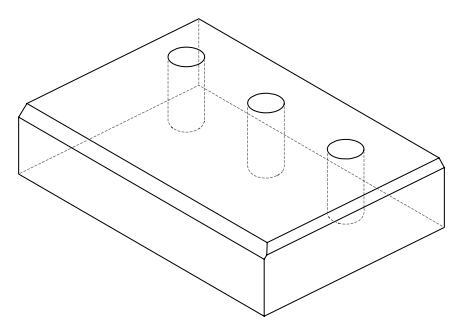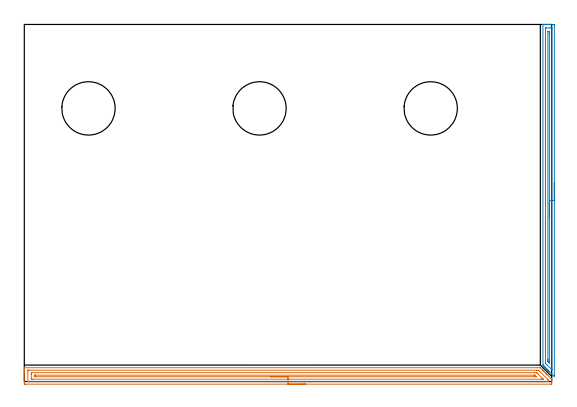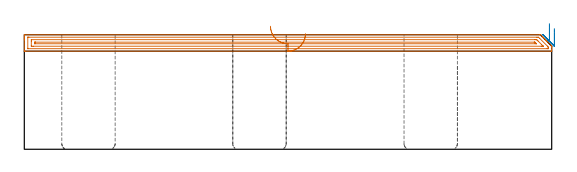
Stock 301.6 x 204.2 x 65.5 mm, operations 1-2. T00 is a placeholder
(PLAN: 5 operations, 1 tool changes, 23.7 min)
(1 AREA_MILL | FG_CHAMFER_SURFACE | UGT0205_001 | 9.77 min | 13322 mm3)
(2 AREA_MILL_1 | FG_CHAMFER_SURFACE_1 | UGT0205_001 | 4.93 min | 4162 mm3)
(3 MILL_THROUGH_HOLE_FROM_SOLID_MATERIAL | STEP1HOLE | NXT0201_007 | Circular | 3.01 min | 47588 mm3)
(4 MILL_THROUGH_HOLE_FROM_SOLID_MATERIAL_1 | STEP1HOLE_1 | NXT0201_007 | Circular | 3.01 min | 47588 mm3)
(5 MILL_THROUGH_HOLE_FROM_SOLID_MATERIAL_2 | STEP1HOLE_2 | NXT0201_007 | Circular | 3.01 min | 47592 mm3)
(TOOL UGT0205_001 | Chamfer Mill 20 x 3 x 45 deg. | D20 FL50 Z2)
(TOOL NXT0201_007 | ENDMILL 25mm [R216.25-25050GCK54P 1620] | D25 R3 FL54 Z5)
(OP 1 AREA_MILL)
G17 G21 G94 G90
T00 M6
G54
G17 G0 G90 X160.8 Y-1.5 S1061 M3
G43 Z75.5 H0
Z66.1
G94 G1 X160.762 Z65.228 F250.
X160.648 Z64.364
X160.459 Z63.512
X160.197 Z62.68
X159.863 Z61.874
X159.46 Z61.1
X158.992 Z60.364
X158.46 Z59.672
X157.871 Z59.029
X157.228 Z58.44
X156.536 Z57.909
X155.8 Z57.44
X155.026 Z57.037
X154.22 Z56.703
X153.388 Z56.441
X152.537 Z56.252
X151.672 Z56.138
X150.8 Z56.1
X0.626
X0.068 Y-1.494 Z56.104
X0.01 Y-1.492 Z56.106
X0. Y-1.427 Z56.17
Y4.946 Z62.541
Y5.47 Z63.067
Y5.819 Z63.415
Y6.343 Z63.939
Y6.692 Z64.287
Y7.633 Z65.232
X0.003 Y7.769 Z65.361
X0.01 Y7.897 Z65.489
X0.179 Y7.9 Z65.5
X294.717
X295.101 Y7.893 Z65.492
X295.164 Y7.836 Z65.435
X296.207 Y6.794 Z64.392
X296.309 Y6.692 Z64.288
X296.505 Y6.496 Z64.094
X296.584 Y6.416 Z64.016
X297.182 Y5.819 Z63.415
X297.399 Y5.601 Z63.201
X298.055 Y4.946 Z62.543
X298.215 Y4.784 Z62.384
X298.293 Y4.707 Z62.307
X298.491 Y4.51 Z62.108
X298.591 Y4.41 Z62.008
X298.928 Y4.073 Z61.671
X299.032 Y3.968 Z61.568
X299.187 Y3.814 Z61.413
X301.29 Y1.711 Z59.309
X301.421 Y1.579 Z59.177
X301.543 Y1.454 Z59.052
X301.59 Y1.404 Z59.002
X301.599 Y1.107 Z58.701
X301.6 Y0.756 Z58.355
Y-0.641 Z56.955
X301.598 Y-1.165 Z56.431
X301.596 Y-1.491 Z56.106
X301.589 Y-1.493 Z56.104
X301.25 Y-1.5 Z56.1
X150.8
Y-0.086 Z57.514
X2.202 Y-0.085 Z57.515
X2.058 Y-0.084 Z57.516
X2.023 Y-0.082 Z57.518
X2.012 Y-0.079 Z57.521
X2.008 Y-0.072 Z57.528
X2.004 Y-0.04 Z57.56
X2.001 Y0.111 Z57.711
Y6.222 Z63.822
X2.005 Y6.358 Z63.958
X2.01 Y6.464 Z64.064
X2.016 Y6.48 Z64.08
X2.031 Y6.481 Z64.081
X2.072 Y6.483 Z64.083
X2.414 Y6.485 Z64.085
X2.625 Y6.486 Z64.086
X293.142 Y6.485 Z64.085
X293.823 Y6.481 Z64.081
X294.042 Y6.479 Z64.079
X294.717 Y5.833 Z63.433
X294.731 Y5.819 Z63.419
X299.187 Y1.363 Z58.963
X299.573 Y0.965 Z58.565
X299.59 Y0.581 Z58.181
X299.598 Y0.179 Z57.779
X299.595 Y0.042 Z57.642
X299.59 Y-0.064 Z57.536
X299.584 Y-0.08 Z57.52
X299.569 Y-0.081 Z57.519
X299.528 Y-0.083 Z57.517
X299.187 Y-0.085 Z57.515
X298.975 Y-0.086 Z57.514
X150.8
Y1.329 Z58.929
X5.095
X4.329 Y1.33 Z58.93
X4.201 Y1.332 Z58.932
X4.074 Y1.335 Z58.935
X4.01 Y1.342 Z58.942
X4.006 Y1.389 Z58.989
X4.003 Y1.454 Z59.054
X4.001 Y1.65 Z59.25
X4. Y4.269 Z61.869
X4.005 Y4.946 Z62.546
X4.008 Y5.044 Z62.644
X4.01 Y5.063 Z62.663
X4.032 Y5.066 Z62.666
X4.075 Y5.069 Z62.669
X4.201 Y5.071 Z62.671
X292.035
X292.806 Y5.067 Z62.667
X292.929 Y5.064 Z62.664
X293.036 Y5.05 Z62.65
X293.145 Y4.946 Z62.546
X293.823 Y4.277 Z61.877
X295.774 Y2.327 Z59.927
X296.505 Y1.593 Z59.193
X296.637 Y1.454 Z59.054
X296.744 Y1.335 Z58.935
X296.63 Y1.332 Z58.932
X296.505 Y1.33 Z58.93
X295.739 Y1.329 Z58.929
X295.611
X150.8
Y2.743 Z60.343
X6.102
X6.057 Y2.745 Z60.345
X6.023 Y2.749 Z60.349
X6.01 Y2.752 Z60.352
X6. Y3.2 Z60.8
X6.01 Y3.63 Z61.23
X6.011 Y3.651 Z61.251
X6.051 Y3.653 Z61.253
X6.134 Y3.655 Z61.255
X6.259 Y3.657 Z61.257
X6.415
X291.568
X291.801 Y3.655 Z61.255
X291.918 Y3.653 Z61.253
X291.972 Y3.65 Z61.25
X292.035 Y3.606 Z61.206
X292.445 Y3.2 Z60.8
X292.841 Y2.8 Z60.4
X292.885 Y2.755 Z60.355
X292.865 Y2.75 Z60.35
X292.784 Y2.747 Z60.347
X292.66 Y2.744 Z60.344
X292.503 Y2.743 Z60.343
X292.035
X150.8
X149.928 Z60.381
X149.064 Z60.495
X148.212 Z60.683
X147.38 Z60.946
X146.574 Z61.28
X145.8 Z61.682
X145.064 Z62.151
X144.372 Z62.682
X143.729 Z63.272
X143.14 Z63.915
X142.609 Z64.607
X142.14 Z65.343
X141.737 Z66.117
X141.403 Z66.922
X141.141 Z67.755
X140.952 Z68.606
X140.838 Z69.471
X140.8 Z70.343
G0 Z75.5
M5
M2
(OP 2 AREA_MILL_1)
G17 G21 G94 G90
T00 M6
G54
G17 G0 G90 X303.1 Y113.55 S1061 M3
G43 Z75.5 H0
Z69.
G94 G1 Y113.512 Z68.128 F250.
Y113.398 Z67.264
Y113.209 Z66.412
Y112.947 Z65.58
Y112.613 Z64.774
Y112.21 Z64.
Y111.742 Z63.264
Y111.21 Z62.572
Y110.621 Z61.929
Y109.978 Z61.34
Y109.286 Z60.808
Y108.55 Z60.34
Y107.776 Z59.937
Y106.97 Z59.603
Y106.138 Z59.341
Y105.286 Z59.152
Y104.422 Z59.038
Y103.55 Z59.
Y3.129
X303.094 Y2.92 Z59.003
X303.093 Y2.918 Z59.004
X303.079 Y2.92 Z59.019
X302.632 Y3.368 Z59.468
X302.522 Y3.477 Z59.576
X302.484 Y3.516 Z59.615
X300.444 Y5.555 Z61.654
X300.4 Y5.6 Z61.699
X300.191 Y5.808 Z61.908
X300.147 Y5.852 Z61.95
X300.102 Y5.897 Z61.997
X299.895 Y6.104 Z62.204
X299.85 Y6.149 Z62.247
X299.805 Y6.195 Z62.294
X299.599 Y6.4 Z62.5
X299.553 Y6.446 Z62.544
X299.507 Y6.493 Z62.592
X299.303 Y6.696 Z62.796
X299.256 Y6.742 Z62.841
X299.209 Y6.79 Z62.89
X299.007 Y6.992 Z63.092
X298.959 Y7.039 Z63.138
X298.911 Y7.088 Z63.188
X298.711 Y7.288 Z63.388
X298.663 Y7.336 Z63.434
X298.614 Y7.386 Z63.485
X298.415 Y7.584 Z63.684
X298.366 Y7.633 Z63.731
X298.316 Y7.684 Z63.783
X298.119 Y7.88 Z63.979
X298.069 Y7.93 Z64.028
X298.018 Y7.981 Z64.081
X297.824 Y8.176 Z64.275
X297.772 Y8.226 Z64.325
X297.72 Y8.279 Z64.379
X297.528 Y8.472 Z64.571
X297.475 Y8.523 Z64.622
X297.423 Y8.577 Z64.676
X297.232 Y8.768 Z64.867
X297.178 Y8.82 Z64.918
X297.124 Y8.874 Z64.973
X297.006 Y8.993 Z65.092
X296.724 Y9.276 Z65.374
X296.605 Y9.397 Z65.491
X296.6 Y9.768 Z65.5
Y204.031
X296.603 Y204.19 Z65.488
X296.648 Y204.193 Z65.443
X297.037 Y204.2 Z65.062
X297.395 Z64.704
X298.069 Z64.026
X299.296 Z62.801
X299.847 Z62.247
X300.464 Z61.632
X302.245 Z59.852
X302.522 Y204.198 Z59.575
X303.091 Y204.192 Z59.005
X303.094 Y204.158 Z59.003
X303.099 Y203.585 Z59.001
X303.1 Y203.004 Z59.
Y103.55
X301.686 Z60.414
X301.685 Y6.978 Z60.415
X301.683 Y6.869 Z60.417
X301.679 Y6.798 Z60.421
X301.676 Y6.783 Z60.424
X301.671 Y6.786 Z60.429
X301.631 Y6.822 Z60.469
X301.362 Y7.088 Z60.738
X298.682 Y9.768 Z63.418
X298.069 Y10.384 Z64.031
X298.037 Y10.42 Z64.063
X298.023 Y10.438 Z64.077
X298.02 Y10.497 Z64.08
X298.016 Y10.606 Z64.084
X298.015 Y10.661 Z64.085
X298.014 Y10.716 Z64.086
Y201.853
X298.015 Y201.908 Z64.085
X298.019 Y202.017 Z64.081
X298.026 Y202.19 Z64.074
X298.069 Y202.192 Z64.031
X298.56 Y202.199 Z63.54
X300.741 Z61.359
X301.233 Y202.197 Z60.867
X301.631 Y202.19 Z60.469
X301.679 Y202.175 Z60.421
X301.686 Y201.798 Z60.414
Y103.55
X300.272 Z61.828
X300.271 Y11.554 Z61.829
X300.27 Y11.133 Z61.83
X300.266 Y10.661 Z61.834
X300.265 Y10.648 Z61.835
X300.244 Y10.661 Z61.856
X299.85 Y11.051 Z62.25
X299.599 Y11.304 Z62.501
X299.475 Y11.433 Z62.625
X299.446 Y11.465 Z62.654
X299.435 Y11.496 Z62.665
X299.434 Y11.554 Z62.666
X299.43 Y11.976 Z62.67
X299.429 Y12.447 Z62.671
X299.428 Y12.87 Z62.672
X299.429 Y200.012 Z62.671
X299.431 Y200.117 Z62.67
X299.433 Y200.169 Z62.667
X299.435 Y200.187 Z62.665
X299.475 Y200.19 Z62.625
X299.664 Y200.198 Z62.436
X299.85 Y200.199 Z62.25
X300.038 Y200.198 Z62.063
X300.162 Y200.194 Z61.938
X300.257 Y200.19 Z61.843
X300.265 Y200.151 Z61.835
X300.267 Y200.012 Z61.833
X300.27 Y199.59 Z61.83
X300.271 Y199.119 Z61.829
X300.272 Y198.696 Z61.828
Y103.55
Y102.678 Z61.866
Y101.814 Z61.98
Y100.962 Z62.169
Y100.13 Z62.432
Y99.324 Z62.765
Y98.55 Z63.168
Y97.814 Z63.637
Y97.122 Z64.168
Y96.479 Z64.757
Y95.89 Z65.401
Y95.358 Z66.093
Y94.89 Z66.828
Y94.487 Z67.602
Y94.153 Z68.408
Y93.891 Z69.24
Y93.702 Z70.092
Y93.588 Z70.957
Y93.55 Z71.828
G0 Z75.5
M5
M2
